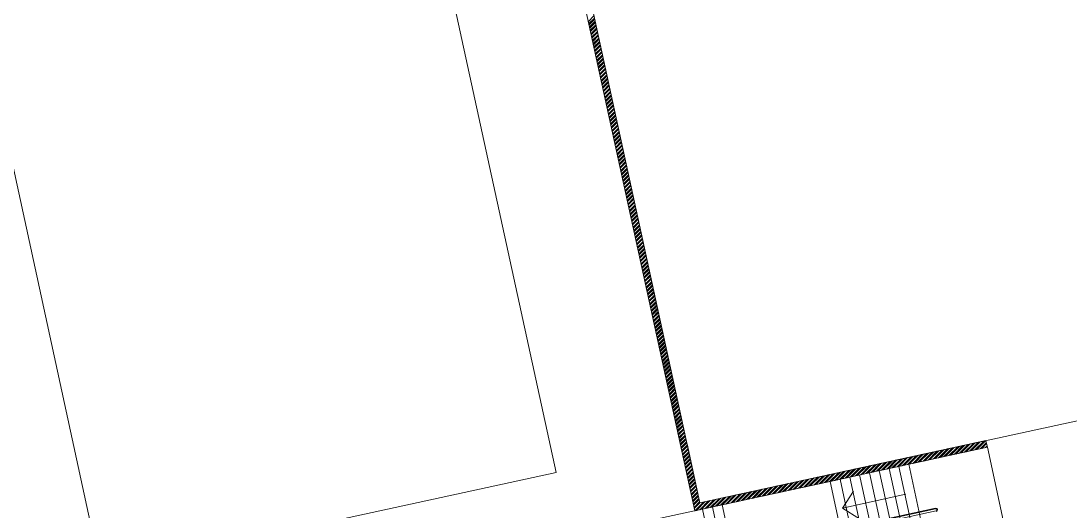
# Model space of a CAD drawing. Header units: millimetres. Extents: x -395 to 1008, y 9 to 692.
# Drawn here: x -319.31 to -287.98, y 76.58 to 91.2 of the extents above; entities that cross this region are included whole.
import ezdxf

# ---------------------------------------------------------------- set-up
doc = ezdxf.new("R2010")
doc.units = ezdxf.units.MM
doc.header["$LTSCALE"] = 0.1
doc.header["$MEASUREMENT"] = 0
doc.layers.add('.10 ultra fina', color=240, linetype='Continuous', lineweight=5)

# ---------------------------------------------------------------- blocks, each defined once
blk = doc.blocks.new('etwew')
at = {"layer": '.10 ultra fina', "color": 240, "lineweight": 5}
for p, q in [((393.994, 136.671), (387.147, 168.164)), ((394.147, 136.909), (387.342, 168.206)), ((384.056, 164.495), (389.856, 137.818)), ((376.274, 134.865), (370.473, 161.542)), ((390.818, 151.278), (390.986, 151.447)), ((390.833, 151.212), (391.001, 151.38)), ((390.84, 151.179), (391.008, 151.347)), ((390.854, 151.113), (391.022, 151.281)), ((390.862, 151.079), (391.03, 151.247)), ((390.876, 151.013), (391.044, 151.181)), ((390.883, 150.98), (391.051, 151.148)), ((390.898, 150.913), (391.066, 151.081)), ((390.905, 150.88), (391.073, 151.048)), ((390.919, 150.814), (391.087, 150.982)), ((390.926, 150.781), (391.095, 150.949)), ((390.941, 150.714), (391.109, 150.882)), ((390.948, 150.681), (391.116, 150.849)), ((390.963, 150.615), (391.131, 150.783)), ((390.97, 150.581), (391.138, 150.75)), ((390.984, 150.515), (391.152, 150.683)), ((390.991, 150.482), (391.16, 150.65)), ((391.006, 150.415), (391.174, 150.584)), ((391.013, 150.382), (391.181, 150.55)), ((391.028, 150.316), (391.196, 150.484)), ((391.035, 150.283), (391.203, 150.451)), ((391.049, 150.216), (391.217, 150.384)), ((391.056, 150.183), (391.225, 150.351)), ((391.071, 150.117), (391.239, 150.285)), ((391.078, 150.084), (391.246, 150.252)), ((391.092, 150.017), (391.261, 150.185)), ((391.1, 149.984), (391.268, 150.152)), ((391.114, 149.918), (391.282, 150.086)), ((391.121, 149.884), (391.289, 150.052)), ((391.136, 149.818), (391.304, 149.986)), ((391.143, 149.785), (391.311, 149.953)), ((391.157, 149.718), (391.326, 149.887)), ((391.165, 149.685), (391.333, 149.853)), ((391.179, 149.619), (391.347, 149.787)), ((391.186, 149.586), (391.354, 149.754)), ((391.201, 149.519), (391.369, 149.687)), ((391.208, 149.486), (391.376, 149.654)), ((391.222, 149.42), (391.391, 149.588)), ((391.23, 149.386), (391.398, 149.555)), ((391.244, 149.32), (391.412, 149.488)), ((391.251, 149.287), (391.419, 149.455)), ((391.266, 149.22), (391.434, 149.389)), ((391.273, 149.187), (391.441, 149.355)), ((391.287, 149.121), (391.455, 149.289)), ((391.295, 149.088), (391.463, 149.256)), ((391.309, 149.021), (391.477, 149.189)), ((391.316, 148.988), (391.484, 149.156)), ((391.331, 148.922), (391.499, 149.09)), ((391.338, 148.889), (391.506, 149.057)), ((391.352, 148.822), (391.52, 148.99)), ((391.36, 148.789), (391.528, 148.957)), ((391.374, 148.723), (391.542, 148.891)), ((391.381, 148.689), (391.549, 148.858)), ((391.396, 148.623), (391.564, 148.791)), ((391.403, 148.59), (391.571, 148.758)), ((391.417, 148.523), (391.585, 148.692)), ((391.424, 148.49), (391.593, 148.658)), ((391.439, 148.424), (391.607, 148.592)), ((391.446, 148.391), (391.614, 148.559)), ((391.461, 148.324), (391.629, 148.492)), ((391.468, 148.291), (391.636, 148.459)), ((391.482, 148.225), (391.65, 148.393)), ((391.489, 148.191), (391.658, 148.36)), ((391.504, 148.125), (391.672, 148.293)), ((391.511, 148.092), (391.679, 148.26)), ((391.526, 148.026), (391.694, 148.194)), ((391.533, 147.992), (391.701, 148.16)), ((391.547, 147.926), (391.715, 148.094)), ((391.554, 147.893), (391.723, 148.061)), ((391.569, 147.826), (391.737, 147.994)), ((391.576, 147.793), (391.744, 147.961)), ((391.591, 147.727), (391.759, 147.895)), ((391.598, 147.694), (391.766, 147.862)), ((391.612, 147.627), (391.78, 147.795)), ((391.619, 147.594), (391.787, 147.762)), ((391.634, 147.528), (391.802, 147.696)), ((391.641, 147.494), (391.809, 147.663)), ((391.655, 147.428), (391.824, 147.596)), ((391.663, 147.395), (391.831, 147.563)), ((391.677, 147.328), (391.845, 147.497)), ((391.684, 147.295), (391.852, 147.463)), ((391.699, 147.229), (391.867, 147.397)), ((391.706, 147.196), (391.874, 147.364)), ((391.72, 147.129), (391.889, 147.297)), ((391.728, 147.096), (391.896, 147.264)), ((391.742, 147.03), (391.91, 147.198)), ((391.749, 146.997), (391.917, 147.165)), ((391.764, 146.93), (391.932, 147.098)), ((391.771, 146.897), (391.939, 147.065)), ((391.785, 146.831), (391.953, 146.999)), ((391.793, 146.797), (391.961, 146.965)), ((391.807, 146.731), (391.975, 146.899)), ((391.814, 146.698), (391.982, 146.866)), ((391.829, 146.631), (391.997, 146.8)), ((391.836, 146.598), (392.004, 146.766)), ((391.85, 146.532), (392.018, 146.7)), ((391.858, 146.499), (392.026, 146.667)), ((391.872, 146.432), (392.04, 146.6)), ((391.879, 146.399), (392.047, 146.567)), ((391.894, 146.333), (392.062, 146.501)), ((391.901, 146.299), (392.069, 146.468)), ((391.915, 146.233), (392.083, 146.401)), ((391.923, 146.2), (392.091, 146.368)), ((391.937, 146.133), (392.105, 146.302)), ((391.944, 146.1), (392.112, 146.268)), ((391.959, 146.034), (392.127, 146.202)), ((391.966, 146.001), (392.134, 146.169)), ((391.98, 145.934), (392.148, 146.102)), ((391.987, 145.901), (392.156, 146.069)), ((392.002, 145.835), (392.17, 146.003)), ((392.009, 145.802), (392.177, 145.97)), ((392.024, 145.735), (392.192, 145.903)), ((392.031, 145.702), (392.199, 145.87)), ((392.045, 145.636), (392.213, 145.804)), ((392.052, 145.602), (392.221, 145.771)), ((392.067, 145.536), (392.235, 145.704)), ((392.074, 145.503), (392.242, 145.671)), ((392.089, 145.436), (392.257, 145.605)), ((392.096, 145.403), (392.264, 145.571)), ((392.11, 145.337), (392.278, 145.505)), ((392.117, 145.304), (392.286, 145.472)), ((392.132, 145.237), (392.3, 145.405)), ((392.139, 145.204), (392.307, 145.372)), ((392.153, 145.138), (392.322, 145.306)), ((392.161, 145.104), (392.329, 145.273)), ((392.175, 145.038), (392.343, 145.206)), ((392.182, 145.005), (392.35, 145.173)), ((392.197, 144.939), (392.365, 145.107)), ((392.204, 144.905), (392.372, 145.073)), ((392.218, 144.839), (392.387, 145.007)), ((392.226, 144.806), (392.394, 144.974)), ((392.24, 144.739), (392.408, 144.907)), ((392.247, 144.706), (392.415, 144.874)), ((392.262, 144.64), (392.43, 144.808)), ((392.269, 144.607), (392.437, 144.775)), ((392.283, 144.54), (392.452, 144.708)), ((392.291, 144.507), (392.459, 144.675)), ((392.305, 144.441), (392.473, 144.609)), ((392.312, 144.407), (392.48, 144.576)), ((392.327, 144.341), (392.495, 144.509)), ((392.334, 144.308), (392.502, 144.476)), ((392.348, 144.241), (392.516, 144.41)), ((392.356, 144.208), (392.524, 144.376)), ((392.37, 144.142), (392.538, 144.31)), ((392.377, 144.109), (392.545, 144.277)), ((392.392, 144.042), (392.56, 144.21)), ((392.399, 144.009), (392.567, 144.177)), ((392.413, 143.943), (392.581, 144.111)), ((392.421, 143.91), (392.589, 144.078)), ((392.435, 143.843), (392.603, 144.011)), ((392.442, 143.81), (392.61, 143.978)), ((392.457, 143.744), (392.625, 143.912)), ((392.464, 143.71), (392.632, 143.878)), ((392.478, 143.644), (392.646, 143.812)), ((392.485, 143.611), (392.654, 143.779)), ((392.5, 143.544), (392.668, 143.713)), ((392.507, 143.511), (392.675, 143.679)), ((392.522, 143.445), (392.69, 143.613)), ((392.529, 143.412), (392.697, 143.58)), ((392.543, 143.345), (392.711, 143.513)), ((392.55, 143.312), (392.719, 143.48)), ((392.565, 143.246), (392.733, 143.414)), ((392.572, 143.212), (392.74, 143.381)), ((392.587, 143.146), (392.755, 143.314)), ((392.594, 143.113), (392.762, 143.281)), ((392.608, 143.046), (392.776, 143.215)), ((392.615, 143.013), (392.784, 143.181)), ((392.63, 142.947), (392.798, 143.115)), ((392.637, 142.914), (392.805, 143.082)), ((392.651, 142.847), (392.82, 143.015)), ((392.659, 142.814), (392.827, 142.982)), ((392.673, 142.748), (392.841, 142.916)), ((392.68, 142.715), (392.848, 142.883)), ((392.695, 142.648), (392.863, 142.816)), ((392.702, 142.615), (392.87, 142.783)), ((392.716, 142.549), (392.885, 142.717)), ((392.724, 142.515), (392.892, 142.684)), ((392.738, 142.449), (392.906, 142.617)), ((392.745, 142.416), (392.913, 142.584)), ((392.76, 142.349), (392.928, 142.518)), ((392.767, 142.316), (392.935, 142.484)), ((392.781, 142.25), (392.95, 142.418)), ((392.789, 142.217), (392.957, 142.385)), ((392.803, 142.15), (392.971, 142.318)), ((392.81, 142.117), (392.978, 142.285)), ((392.825, 142.051), (392.993, 142.219)), ((392.832, 142.018), (393, 142.186)), ((392.846, 141.951), (393.014, 142.119)), ((392.854, 141.918), (393.022, 142.086)), ((392.868, 141.852), (393.036, 142.02)), ((392.875, 141.818), (393.043, 141.986)), ((392.89, 141.752), (393.058, 141.92)), ((392.897, 141.719), (393.065, 141.887)), ((392.911, 141.652), (393.079, 141.82)), ((392.919, 141.619), (393.087, 141.787)), ((392.933, 141.553), (393.101, 141.721)), ((392.94, 141.52), (393.108, 141.688)), ((392.955, 141.453), (393.123, 141.621)), ((392.962, 141.42), (393.13, 141.588)), ((392.976, 141.354), (393.144, 141.522)), ((392.984, 141.32), (393.152, 141.489)), ((392.998, 141.254), (393.166, 141.422)), ((393.005, 141.221), (393.173, 141.389)), ((393.02, 141.154), (393.188, 141.323)), ((393.027, 141.121), (393.195, 141.289)), ((393.041, 141.055), (393.209, 141.223)), ((393.048, 141.022), (393.217, 141.19)), ((393.063, 140.955), (393.231, 141.123)), ((393.07, 140.922), (393.238, 141.09)), ((393.085, 140.856), (393.253, 141.024)), ((393.092, 140.823), (393.26, 140.991)), ((393.106, 140.756), (393.274, 140.924)), ((393.113, 140.723), (393.282, 140.891)), ((393.128, 140.657), (393.296, 140.825)), ((393.135, 140.623), (393.303, 140.791)), ((393.15, 140.557), (393.318, 140.725)), ((393.157, 140.524), (393.325, 140.692)), ((393.171, 140.457), (393.339, 140.626)), ((393.178, 140.424), (393.347, 140.592)), ((393.193, 140.358), (393.361, 140.526)), ((393.2, 140.325), (393.368, 140.493)), ((393.214, 140.258), (393.383, 140.426)), ((393.222, 140.225), (393.39, 140.393)), ((393.236, 140.159), (393.404, 140.327)), ((393.243, 140.125), (393.411, 140.294)), ((393.258, 140.059), (393.426, 140.227)), ((393.265, 140.026), (393.433, 140.194)), ((393.279, 139.96), (393.448, 140.128)), ((393.287, 139.926), (393.455, 140.094)), ((393.301, 139.86), (393.469, 140.028)), ((393.308, 139.827), (393.476, 139.995)), ((393.323, 139.76), (393.491, 139.928)), ((393.33, 139.727), (393.498, 139.895)), ((393.344, 139.661), (393.513, 139.829)), ((393.352, 139.628), (393.52, 139.796)), ((407.792, 139.876), (394.147, 136.909)), ((393.366, 139.561), (393.534, 139.729)), ((393.373, 139.528), (393.541, 139.696)), ((393.388, 139.462), (393.556, 139.63)), ((393.395, 139.428), (393.563, 139.597)), ((393.409, 139.362), (393.577, 139.53)), ((393.417, 139.329), (393.585, 139.497)), ((393.431, 139.262), (393.599, 139.431)), ((393.438, 139.229), (393.606, 139.397)), ((393.453, 139.163), (393.621, 139.331)), ((393.46, 139.13), (393.628, 139.298)), ((393.474, 139.063), (393.642, 139.231)), ((393.482, 139.03), (393.65, 139.198)), ((393.496, 138.964), (393.664, 139.132)), ((393.503, 138.931), (393.671, 139.099)), ((393.518, 138.864), (393.686, 139.032)), ((393.525, 138.831), (393.693, 138.999)), ((393.539, 138.765), (393.707, 138.933)), ((393.546, 138.731), (393.715, 138.899)), ((393.561, 138.665), (393.729, 138.833)), ((393.568, 138.632), (393.736, 138.8)), ((393.583, 138.565), (393.751, 138.733)), ((393.59, 138.532), (393.758, 138.7)), ((393.604, 138.466), (393.772, 138.634)), ((393.611, 138.433), (393.78, 138.601)), ((393.626, 138.366), (393.794, 138.534)), ((393.765, 138.668), (394.147, 136.909)), ((402.727, 138.57), (393.994, 136.671)), ((394.147, 136.909), (402.684, 138.766)), ((400.382, 138.06), (402.727, 138.57)), ((401.273, 138.254), (401.534, 138.516)), ((401.324, 138.265), (401.586, 138.527)), ((401.428, 138.288), (401.689, 138.549)), ((401.479, 138.299), (401.741, 138.56)), ((401.582, 138.321), (401.844, 138.583)), ((401.634, 138.333), (401.896, 138.594)), ((401.737, 138.355), (401.999, 138.617)), ((401.789, 138.366), (402.051, 138.628)), ((401.892, 138.389), (402.154, 138.65)), ((401.944, 138.4), (402.205, 138.662)), ((402.047, 138.422), (402.309, 138.684)), ((402.099, 138.434), (402.36, 138.695)), ((402.202, 138.456), (402.464, 138.718)), ((402.254, 138.467), (402.515, 138.729)), ((402.357, 138.49), (402.619, 138.751)), ((402.409, 138.501), (402.67, 138.763)), ((402.512, 138.523), (402.697, 138.708)), ((402.564, 138.535), (402.704, 138.675)), ((402.667, 138.557), (402.719, 138.609)), ((402.684, 138.766), (402.727, 138.57)), ((402.719, 138.568), (402.726, 138.576)), ((402.727, 138.57), (403.364, 135.639)), ((393.633, 138.333), (393.801, 138.501)), ((393.648, 138.267), (393.816, 138.435)), ((393.655, 138.233), (393.823, 138.402)), ((393.669, 138.167), (393.837, 138.335)), ((393.676, 138.134), (393.845, 138.302)), ((393.691, 138.067), (393.859, 138.236)), ((393.698, 138.034), (393.866, 138.202)), ((399.878, 137.951), (400.14, 138.212)), ((399.93, 137.962), (400.191, 138.224)), ((400.033, 137.984), (400.295, 138.246)), ((400.085, 137.996), (400.346, 138.257)), ((400.188, 138.018), (400.45, 138.28)), ((400.24, 138.029), (400.501, 138.291)), ((400.343, 138.052), (400.605, 138.313)), ((400.395, 138.063), (400.656, 138.325)), ((400.498, 138.086), (400.76, 138.347)), ((400.55, 138.097), (400.811, 138.358)), ((400.653, 138.119), (400.914, 138.381)), ((400.705, 138.13), (400.966, 138.392)), ((400.808, 138.153), (401.069, 138.414)), ((400.859, 138.164), (401.121, 138.426)), ((400.963, 138.187), (401.224, 138.448)), ((401.014, 138.198), (401.276, 138.459)), ((401.118, 138.22), (401.379, 138.482)), ((401.169, 138.232), (401.431, 138.493)), ((393.712, 137.968), (393.881, 138.136)), ((393.72, 137.935), (393.888, 138.103)), ((393.734, 137.868), (393.902, 138.036)), ((393.741, 137.835), (393.909, 138.003)), ((393.756, 137.769), (393.924, 137.937)), ((393.763, 137.736), (393.931, 137.904)), ((398.037, 137.55), (400.382, 138.06)), ((398.381, 137.625), (398.642, 137.887)), ((398.484, 137.648), (398.746, 137.909)), ((398.536, 137.659), (398.797, 137.92)), ((398.639, 137.681), (398.901, 137.943)), ((398.691, 137.693), (398.952, 137.954)), ((398.794, 137.715), (399.055, 137.977)), ((398.846, 137.726), (399.107, 137.988)), ((398.949, 137.749), (399.21, 138.01)), ((399, 137.76), (399.262, 138.021)), ((399.104, 137.782), (399.365, 138.044)), ((399.155, 137.794), (399.417, 138.055)), ((399.259, 137.816), (399.52, 138.078)), ((399.31, 137.827), (399.572, 138.089)), ((399.414, 137.85), (399.675, 138.111)), ((399.465, 137.861), (399.727, 138.123)), ((399.568, 137.883), (399.83, 138.145)), ((399.62, 137.895), (399.882, 138.156)), ((399.723, 137.917), (399.985, 138.179)), ((399.775, 137.928), (400.037, 138.19)), ((399.795, 137.933), (400.433, 135.001)), ((400.089, 137.997), (400.726, 135.065)), ((400.382, 138.06), (401.019, 135.129)), ((389.856, 137.818), (376.274, 134.865)), ((393.777, 137.669), (393.946, 137.837)), ((393.785, 137.636), (393.953, 137.804)), ((393.799, 137.57), (393.967, 137.738)), ((393.806, 137.536), (393.974, 137.704)), ((393.821, 137.47), (393.989, 137.638)), ((393.828, 137.437), (393.996, 137.605)), ((396.986, 137.322), (397.248, 137.584)), ((397.09, 137.344), (397.351, 137.606)), ((397.141, 137.356), (397.403, 137.617)), ((397.245, 137.378), (397.506, 137.64)), ((397.296, 137.389), (397.558, 137.651)), ((397.4, 137.412), (397.661, 137.673)), ((397.451, 137.423), (397.713, 137.685)), ((397.555, 137.446), (397.816, 137.707)), ((397.606, 137.457), (397.868, 137.718)), ((397.709, 137.479), (397.971, 137.741)), ((397.761, 137.49), (398.023, 137.752)), ((397.864, 137.513), (398.126, 137.774)), ((397.916, 137.524), (398.178, 137.786)), ((398.019, 137.547), (398.281, 137.808)), ((398.071, 137.558), (398.332, 137.819)), ((398.174, 137.58), (398.436, 137.842)), ((398.226, 137.591), (398.487, 137.853)), ((398.329, 137.614), (398.591, 137.875)), ((398.33, 137.614), (398.967, 134.683)), ((398.623, 137.678), (399.26, 134.746)), ((398.916, 137.742), (399.553, 134.81)), ((399.209, 137.805), (399.847, 134.874)), ((399.502, 137.869), (400.14, 134.938)), ((393.842, 137.37), (394.011, 137.539)), ((393.85, 137.337), (394.018, 137.505)), ((393.864, 137.271), (394.032, 137.439)), ((393.871, 137.238), (394.039, 137.406)), ((393.886, 137.171), (394.054, 137.339)), ((393.893, 137.138), (394.061, 137.306)), ((394.812, 136.849), (398.037, 137.55)), ((395.541, 137.008), (395.802, 137.269)), ((395.592, 137.019), (395.854, 137.28)), ((395.695, 137.041), (395.957, 137.303)), ((395.747, 137.053), (396.009, 137.314)), ((395.85, 137.075), (396.112, 137.337)), ((395.902, 137.086), (396.164, 137.348)), ((396.005, 137.109), (396.267, 137.37)), ((396.057, 137.12), (396.319, 137.381)), ((396.16, 137.142), (396.422, 137.404)), ((396.212, 137.154), (396.473, 137.415)), ((396.315, 137.176), (396.577, 137.438)), ((396.367, 137.187), (396.628, 137.449)), ((396.47, 137.21), (396.732, 137.471)), ((396.522, 137.221), (396.783, 137.482)), ((396.625, 137.243), (396.887, 137.505)), ((396.677, 137.255), (396.938, 137.516)), ((396.78, 137.277), (397.041, 137.539)), ((396.832, 137.288), (397.093, 137.55)), ((396.935, 137.311), (397.196, 137.572)), ((398.037, 137.55), (398.674, 134.619)), ((393.907, 137.072), (394.075, 137.24)), ((393.915, 137.038), (394.083, 137.207)), ((393.929, 136.972), (394.097, 137.14)), ((393.936, 136.939), (394.104, 137.107)), ((393.951, 136.873), (394.119, 137.041)), ((393.958, 136.839), (394.126, 137.007)), ((394.146, 136.704), (394.408, 136.966)), ((394.198, 136.716), (394.459, 136.977)), ((394.301, 136.738), (394.563, 137)), ((394.353, 136.749), (394.614, 137.011)), ((394.456, 136.772), (394.718, 137.033)), ((394.508, 136.783), (394.769, 137.045)), ((394.611, 136.805), (394.873, 137.067)), ((394.663, 136.817), (394.924, 137.078)), ((394.766, 136.839), (395.028, 137.101)), ((394.818, 136.85), (395.079, 137.112)), ((394.921, 136.873), (395.182, 137.134)), ((394.973, 136.884), (395.234, 137.146)), ((395.076, 136.907), (395.337, 137.168)), ((395.127, 136.918), (395.389, 137.179)), ((395.231, 136.94), (395.492, 137.202)), ((395.282, 136.951), (395.544, 137.213)), ((395.386, 136.974), (395.647, 137.235)), ((395.437, 136.985), (395.699, 137.247)), ((398.408, 136.754), (398.728, 137.253)), ((400.298, 137.165), (398.408, 136.754)), ((392.467, 136.339), (394.812, 136.849)), ((393.972, 136.773), (394.14, 136.941)), ((393.98, 136.74), (394.15, 136.91)), ((393.994, 136.673), (394.253, 136.932)), ((394.043, 136.682), (394.305, 136.944)), ((394.226, 136.722), (394.863, 133.79)), ((394.519, 136.785), (395.156, 133.854)), ((394.812, 136.849), (395.449, 133.918)), ((401.178, 136.75), (397.856, 136.027)), ((401.183, 136.73), (397.86, 136.008)), ((397.873, 135.949), (401.195, 136.671)), ((398.408, 136.754), (398.907, 136.433))]:
    blk.add_line(p, q, dxfattribs=at)
for radius in [0.05, 0.03]:
    blk.add_arc((401.189, 136.701), radius, 282.2676, 102.2676, dxfattribs=at)

msp = doc.modelspace()

# ---------------------------------------------------------------- block references
at = {"layer": '.10 ultra fina', "color": 240, "lineweight": 5}
msp.add_blockref('etwew', (-693.2, -60.087), dxfattribs=at)

doc.saveas('drawing.dxf')
